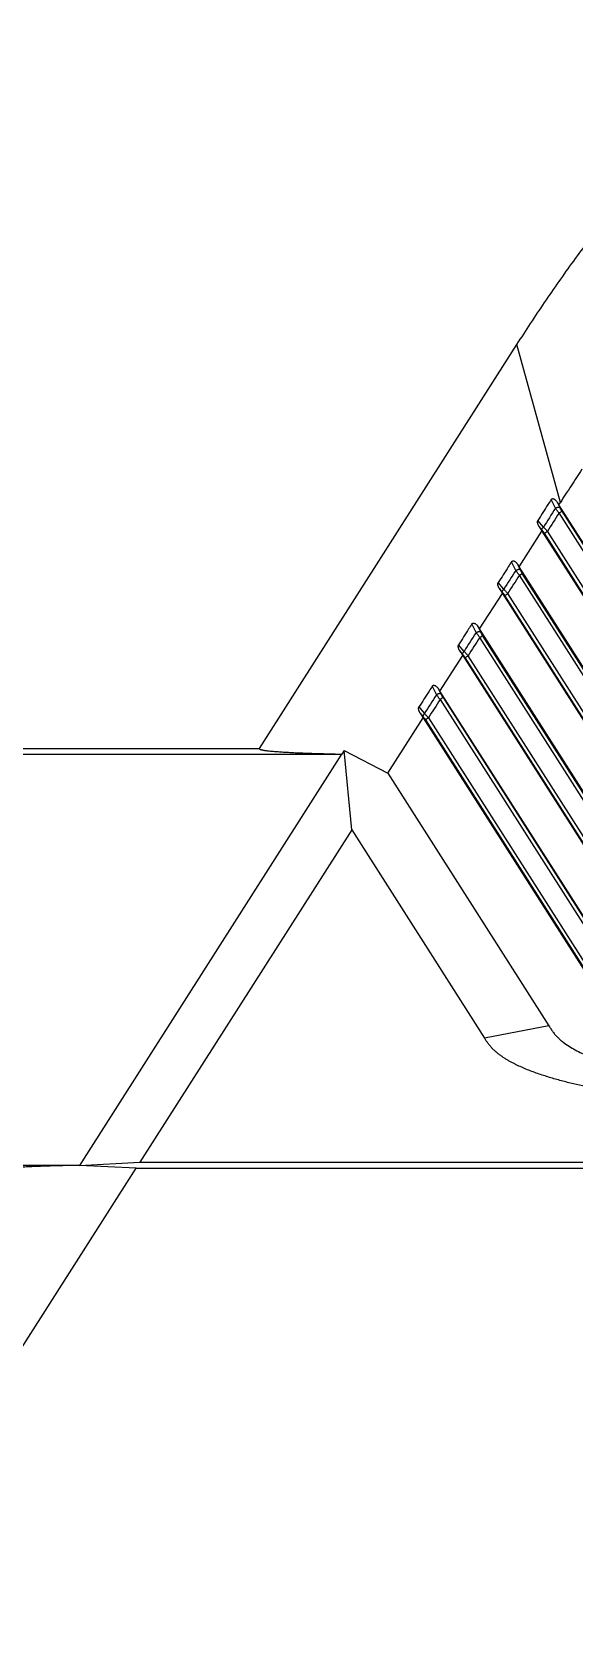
# Model space of a CAD drawing. Header units: millimetres. Extents: x 1409 to 26878, y 589 to 5187.
# Drawn here: x 17548.9 to 17593.5, y 2701.3 to 2832.7 of the extents above; entities that cross this region are included whole.
import ezdxf

# ---------------------------------------------------------------- set-up
doc = ezdxf.new("R2010")
doc.units = ezdxf.units.MM

# ---------------------------------------------------------------- blocks, each defined once
blk = doc.blocks.new('1111')
at = {"color": 7, "linetype": 'Continuous'}
for p, q in [((16365.44, 6900.26), (16386.62, 6933.5)), ((16390.19, 6920.51), (16386.62, 6933.5)), ((16389.79, 6920.04), (16389.44, 6920.76)), ((16389.96, 6920.51), (16390.07, 6920.33)), ((16390.15, 6920.12), (16389.96, 6920.51)), ((16390.07, 6920.33), (16390.19, 6920.51)), ((16420.4, 6872.73), (16390.07, 6920.33)), ((16388.8, 6918.49), (16388.34, 6919.03)), ((16390.08, 6919.65), (16390.33, 6919.8)), ((16420.61, 6871.73), (16390.08, 6919.65)), ((16420.67, 6872.18), (16390.33, 6919.8)), ((16386.81, 6915.22), (16388.68, 6918.15)), ((16388.44, 6918.54), (16388.68, 6918.15)), ((16388.67, 6918.26), (16388.44, 6918.54)), ((16388.68, 6918.15), (16417.61, 6872.73)), ((16388.88, 6917.98), (16389.12, 6918.14)), ((16418.06, 6872.18), (16388.88, 6917.98)), ((16418.68, 6871.73), (16389.12, 6918.14)), ((16386.53, 6914.92), (16386.18, 6915.64)), ((16386.7, 6915.39), (16386.81, 6915.22)), ((16386.89, 6915), (16386.7, 6915.39)), ((16413.88, 6872.73), (16386.81, 6915.22)), ((16385.54, 6913.37), (16385.08, 6913.92)), ((16386.82, 6914.53), (16387.06, 6914.68)), ((16414.08, 6871.73), (16386.82, 6914.53)), ((16414.14, 6872.18), (16387.06, 6914.68)), ((16383.55, 6910.1), (16385.42, 6913.03)), ((16385.18, 6913.42), (16385.42, 6913.03)), ((16385.41, 6913.14), (16385.18, 6913.42)), ((16385.42, 6913.03), (16411.09, 6872.73)), ((16385.62, 6912.86), (16385.86, 6913.02)), ((16411.53, 6872.18), (16385.62, 6912.86)), ((16412.16, 6871.73), (16385.86, 6913.02)), ((16383.27, 6909.8), (16382.92, 6910.52)), ((16383.44, 6910.27), (16383.55, 6910.1)), ((16383.63, 6909.88), (16383.44, 6910.27)), ((16407.36, 6872.73), (16383.55, 6910.1)), ((16382.28, 6908.25), (16381.82, 6908.8)), ((16383.56, 6909.41), (16383.8, 6909.57)), ((16407.56, 6871.73), (16383.56, 6909.41)), ((16407.62, 6872.18), (16383.8, 6909.57)), ((16380.29, 6904.98), (16382.16, 6907.91)), ((16381.92, 6908.3), (16382.16, 6907.91)), ((16382.15, 6908.03), (16381.92, 6908.3)), ((16382.16, 6907.91), (16404.57, 6872.74)), ((16382.35, 6907.75), (16382.6, 6907.9)), ((16405.01, 6872.18), (16382.35, 6907.75)), ((16405.64, 6871.73), (16382.6, 6907.9)), ((16379.66, 6905.4), (16380.01, 6904.69)), ((16380.18, 6905.16), (16380.29, 6904.98)), ((16380.18, 6905.16), (16380.37, 6904.77)), ((16400.69, 6872.96), (16380.29, 6904.98)), ((16380.54, 6904.45), (16380.3, 6904.29)), ((16380.54, 6904.45), (16401.09, 6872.19)), ((16378.56, 6903.68), (16379.02, 6903.14)), ((16378.66, 6903.18), (16378.9, 6902.79)), ((16378.66, 6903.18), (16378.89, 6902.91)), ((16380.3, 6904.29), (16401.04, 6871.73)), ((16375.99, 6898.23), (16378.9, 6902.79)), ((16378.9, 6902.79), (16397.6, 6873.44)), ((16379.34, 6902.78), (16379.09, 6902.63)), ((16379.09, 6902.63), (16398.39, 6872.34)), ((16379.34, 6902.78), (16399.11, 6871.74)), ((16254.92, 6899.8), (16372.2, 6899.8)), ((16262.26, 6900.26), (16365.44, 6900.26)), ((16372.2, 6899.8), (16350.64, 6865.96)), ((16372.22, 6899.8), (16372.2, 6899.8)), ((16372.41, 6900.1), (16372.22, 6899.8)), ((16372.41, 6900.1), (16375.99, 6898.23)), ((16373.03, 6893.58), (16372.41, 6900.1)), ((16375.99, 6898.23), (16389.25, 6877.43)), ((16373.03, 6893.58), (16355.61, 6866.23)), ((16373.03, 6893.58), (16383.95, 6876.43)), ((16389.25, 6877.43), (16383.95, 6876.43)), ((16350.64, 6865.96), (16233.36, 6865.96)), ((16259.03, 6714.63), (16355.29, 6865.73)), ((16350.66, 6865.96), (16350.64, 6865.96)), ((16350.65, 6865.94), (16355.61, 6866.23)), ((16350.66, 6865.96), (16350.65, 6865.94)), ((16355.29, 6865.73), (16350.65, 6865.94)), ((16355.29, 6865.73), (16482.29, 6865.73)), ((16355.61, 6866.23), (16486.68, 6866.23))]:
    blk.add_line(p, q, dxfattribs=at)
for centre, radius, start, end in [((16593.4, 6789.26), 241.99, 147.2885, 147.7234), ((16589.66, 6791.65), 237.09, 147.3262, 147.7588), ((16590.16, 6784.13), 242.02, 147.2885, 147.7233), ((16586.42, 6786.52), 237.12, 147.3263, 147.7588), ((16586.9, 6779.02), 242.02, 147.2885, 147.7234), ((16583.15, 6781.4), 237.11, 147.3263, 147.7588), ((16583.61, 6773.91), 241.99, 147.2885, 147.7234), ((16579.87, 6776.3), 237.09, 147.3262, 147.7588)]:
    blk.add_arc(centre, radius, start, end, dxfattribs=at)
for points, knots in [([(16386.62, 6933.5), (16387.36, 6934.67), (16388.5, 6936.4), (16390.08, 6938.69), (16391.28, 6940.38), (16392.52, 6942.05), (16393.59, 6943.42), (16394.45, 6944.5), (16395.11, 6945.3), (16395.78, 6946.1), (16396.46, 6946.88), (16397.15, 6947.66), (16398.09, 6948.68), (16399.29, 6949.93), (16400.54, 6951.13), (16401.56, 6952.07), (16402.35, 6952.75), (16403.15, 6953.41), (16403.97, 6954.06), (16404.8, 6954.68), (16405.65, 6955.27), (16406.52, 6955.84), (16407.71, 6956.56), (16408.93, 6957.21), (16410.2, 6957.78), (16411.17, 6958.16), (16412.15, 6958.49), (16413.16, 6958.77), (16414.17, 6958.99), (16415.2, 6959.14), (16416.24, 6959.23), (16417.28, 6959.24), (16418.32, 6959.19), (16419.35, 6959.06), (16420.37, 6958.87), (16421.38, 6958.6), (16422.36, 6958.27), (16423.33, 6957.88), (16424.27, 6957.43), (16425.48, 6956.77), (16426.94, 6955.82), (16428.57, 6954.53), (16430.11, 6953.13), (16431.54, 6951.63), (16432.67, 6950.31), (16433.54, 6949.22), (16434.17, 6948.4), (16434.78, 6947.56), (16435.57, 6946.42), (16436.15, 6945.55), (16436.52, 6944.97)], [0, 0, 0, 0, 0.062498, 0.093748, 0.124998, 0.156248, 0.187498, 0.203123, 0.218749, 0.234374, 0.249999, 0.265625, 0.281251, 0.312501, 0.343751, 0.359377, 0.375003, 0.390628, 0.406255, 0.421881, 0.437507, 0.453133, 0.468759, 0.500005, 0.515631, 0.531257, 0.546883, 0.562508, 0.578134, 0.593759, 0.609385, 0.62501, 0.640635, 0.65626, 0.671885, 0.687511, 0.703136, 0.718762, 0.734387, 0.750013, 0.781256, 0.812501, 0.843749, 0.874997, 0.906247, 0.921873, 0.937498, 0.953124, 0.96875, 1, 1, 1, 1]), ([(16391.97, 6923.24), (16391.81, 6923.01), (16391.51, 6922.56), (16390.92, 6921.65), (16390.48, 6920.97), (16390.19, 6920.51)], [0, 0, 0, 0, 0.25, 0.500001, 1, 1, 1, 1]), ([(16389.44, 6920.76), (16389.35, 6920.62), (16388.98, 6920.04), (16388.62, 6919.47), (16388.34, 6919.03)], [0, 0, 0, 0, 0.246028, 1, 1, 1, 1]), ([(16389.44, 6920.76), (16389.45, 6920.77), (16389.46, 6920.78), (16389.48, 6920.8), (16389.5, 6920.81), (16389.52, 6920.82), (16389.55, 6920.83), (16389.59, 6920.83), (16389.63, 6920.82), (16389.67, 6920.8), (16389.7, 6920.78), (16389.75, 6920.75), (16389.8, 6920.7), (16389.86, 6920.64), (16389.91, 6920.58), (16389.94, 6920.53), (16389.96, 6920.51)], [0, 0, 0, 0, 0.062521, 0.093846, 0.125157, 0.156473, 0.187776, 0.250242, 0.312731, 0.375223, 0.437713, 0.500202, 0.625116, 0.750062, 0.875025, 1, 1, 1, 1]), ([(16388.44, 6918.54), (16388.43, 6918.56), (16388.41, 6918.6), (16388.38, 6918.65), (16388.35, 6918.72), (16388.33, 6918.78), (16388.32, 6918.84), (16388.31, 6918.9), (16388.31, 6918.94), (16388.32, 6918.97), (16388.33, 6919.01), (16388.34, 6919.03), (16388.34, 6919.03)], [0, 0, 0, 0, 0.124949, 0.249909, 0.374871, 0.499841, 0.624814, 0.749772, 0.812317, 0.874866, 0.937442, 1, 1, 1, 1]), ([(16389.79, 6920.04), (16389.8, 6920.05), (16389.84, 6920.07), (16389.89, 6920.09), (16389.94, 6920.11), (16389.99, 6920.13), (16390.04, 6920.13), (16390.08, 6920.14), (16390.12, 6920.13), (16390.14, 6920.13), (16390.15, 6920.12)], [0, 0, 0, 0, 0.148783, 0.298839, 0.445551, 0.584593, 0.712031, 0.82471, 0.920705, 1, 1, 1, 1]), ([(16390.08, 6919.65), (16390.03, 6919.71), (16389.93, 6919.84), (16389.83, 6919.97), (16389.79, 6920.04)], [0, 0, 0, 0, 0.512587, 1, 1, 1, 1]), ([(16390.33, 6919.8), (16390.29, 6919.86), (16390.23, 6919.96), (16390.17, 6920.07), (16390.15, 6920.12)], [0, 0, 0, 0, 0.511051, 1, 1, 1, 1]), ([(16388.67, 6918.26), (16388.67, 6918.27), (16388.67, 6918.29), (16388.68, 6918.31), (16388.69, 6918.34), (16388.7, 6918.37), (16388.72, 6918.4), (16388.75, 6918.44), (16388.78, 6918.47), (16388.8, 6918.49)], [0, 0, 0, 0, 0.086194, 0.184306, 0.294888, 0.417617, 0.551337, 0.694401, 1, 1, 1, 1]), ([(16388.88, 6917.98), (16388.84, 6918.03), (16388.79, 6918.1), (16388.73, 6918.2), (16388.69, 6918.24), (16388.67, 6918.26)], [0, 0, 0, 0, 0.512989, 0.761589, 1, 1, 1, 1]), ([(16389.12, 6918.14), (16389.07, 6918.2), (16388.99, 6918.29), (16388.88, 6918.41), (16388.83, 6918.46), (16388.8, 6918.49)], [0, 0, 0, 0, 0.513738, 0.762126, 1, 1, 1, 1]), ([(16386.18, 6915.64), (16386.09, 6915.5), (16385.72, 6914.92), (16385.36, 6914.35), (16385.08, 6913.92)], [0, 0, 0, 0, 0.246028, 1, 1, 1, 1]), ([(16386.18, 6915.64), (16386.19, 6915.65), (16386.2, 6915.67), (16386.22, 6915.68), (16386.24, 6915.69), (16386.26, 6915.7), (16386.29, 6915.71), (16386.32, 6915.71), (16386.37, 6915.7), (16386.41, 6915.68), (16386.44, 6915.66), (16386.49, 6915.63), (16386.54, 6915.59), (16386.6, 6915.53), (16386.65, 6915.46), (16386.68, 6915.41), (16386.7, 6915.39)], [0, 0, 0, 0, 0.06252, 0.093846, 0.125157, 0.156474, 0.187777, 0.250243, 0.312732, 0.375225, 0.437715, 0.500204, 0.625117, 0.750063, 0.875025, 1, 1, 1, 1]), ([(16386.53, 6914.92), (16386.54, 6914.93), (16386.58, 6914.95), (16386.63, 6914.97), (16386.68, 6914.99), (16386.73, 6915.01), (16386.78, 6915.02), (16386.82, 6915.02), (16386.86, 6915.01), (16386.88, 6915.01), (16386.89, 6915)], [0, 0, 0, 0, 0.148783, 0.298839, 0.445551, 0.584593, 0.712031, 0.82471, 0.920705, 1, 1, 1, 1]), ([(16386.82, 6914.53), (16386.77, 6914.59), (16386.67, 6914.72), (16386.57, 6914.86), (16386.53, 6914.92)], [0, 0, 0, 0, 0.512587, 1, 1, 1, 1]), ([(16387.06, 6914.68), (16387.03, 6914.74), (16386.97, 6914.84), (16386.91, 6914.95), (16386.89, 6915)], [0, 0, 0, 0, 0.511051, 1, 1, 1, 1]), ([(16385.18, 6913.42), (16385.17, 6913.44), (16385.14, 6913.48), (16385.11, 6913.54), (16385.09, 6913.6), (16385.07, 6913.66), (16385.05, 6913.72), (16385.05, 6913.78), (16385.05, 6913.82), (16385.06, 6913.86), (16385.07, 6913.89), (16385.08, 6913.91), (16385.08, 6913.92)], [0, 0, 0, 0, 0.124938, 0.249895, 0.374848, 0.499813, 0.624783, 0.749753, 0.8123, 0.87486, 0.937446, 1, 1, 1, 1]), ([(16385.41, 6913.14), (16385.41, 6913.15), (16385.41, 6913.17), (16385.42, 6913.19), (16385.43, 6913.22), (16385.44, 6913.25), (16385.46, 6913.28), (16385.49, 6913.32), (16385.52, 6913.35), (16385.54, 6913.37)], [0, 0, 0, 0, 0.086194, 0.184306, 0.294888, 0.417617, 0.551337, 0.694401, 1, 1, 1, 1]), ([(16385.62, 6912.86), (16385.58, 6912.91), (16385.53, 6912.99), (16385.46, 6913.08), (16385.43, 6913.12), (16385.41, 6913.14)], [0, 0, 0, 0, 0.512989, 0.761589, 1, 1, 1, 1]), ([(16385.86, 6913.02), (16385.81, 6913.08), (16385.73, 6913.17), (16385.62, 6913.29), (16385.57, 6913.35), (16385.54, 6913.37)], [0, 0, 0, 0, 0.513738, 0.762126, 1, 1, 1, 1]), ([(16382.92, 6910.52), (16382.83, 6910.38), (16382.46, 6909.81), (16382.1, 6909.23), (16381.82, 6908.8)], [0, 0, 0, 0, 0.246028, 1, 1, 1, 1]), ([(16382.92, 6910.52), (16382.93, 6910.53), (16382.94, 6910.55), (16382.96, 6910.57), (16382.98, 6910.58), (16383, 6910.58), (16383.03, 6910.59), (16383.06, 6910.59), (16383.11, 6910.58), (16383.14, 6910.56), (16383.18, 6910.54), (16383.23, 6910.51), (16383.28, 6910.47), (16383.34, 6910.41), (16383.39, 6910.34), (16383.42, 6910.3), (16383.44, 6910.27)], [0, 0, 0, 0, 0.062515, 0.093842, 0.125155, 0.156486, 0.187796, 0.250287, 0.312786, 0.375282, 0.437771, 0.500255, 0.625161, 0.750093, 0.875041, 1, 1, 1, 1]), ([(16383.27, 6909.8), (16383.28, 6909.81), (16383.32, 6909.83), (16383.37, 6909.86), (16383.42, 6909.87), (16383.47, 6909.89), (16383.52, 6909.9), (16383.56, 6909.9), (16383.6, 6909.9), (16383.62, 6909.89), (16383.63, 6909.88)], [0, 0, 0, 0, 0.148783, 0.298839, 0.445551, 0.584593, 0.712031, 0.82471, 0.920705, 1, 1, 1, 1]), ([(16383.56, 6909.41), (16383.51, 6909.48), (16383.41, 6909.6), (16383.31, 6909.74), (16383.27, 6909.8)], [0, 0, 0, 0, 0.512587, 1, 1, 1, 1]), ([(16383.8, 6909.57), (16383.77, 6909.62), (16383.71, 6909.72), (16383.65, 6909.83), (16383.63, 6909.88)], [0, 0, 0, 0, 0.511051, 1, 1, 1, 1]), ([(16381.92, 6908.3), (16381.91, 6908.32), (16381.88, 6908.36), (16381.85, 6908.42), (16381.83, 6908.48), (16381.81, 6908.54), (16381.79, 6908.61), (16381.79, 6908.66), (16381.79, 6908.71), (16381.8, 6908.74), (16381.81, 6908.77), (16381.82, 6908.79), (16381.82, 6908.8)], [0, 0, 0, 0, 0.124949, 0.249909, 0.374871, 0.499841, 0.624814, 0.749772, 0.812317, 0.874866, 0.937442, 1, 1, 1, 1]), ([(16382.15, 6908.03), (16382.15, 6908.03), (16382.15, 6908.05), (16382.16, 6908.08), (16382.17, 6908.1), (16382.18, 6908.13), (16382.2, 6908.16), (16382.23, 6908.21), (16382.26, 6908.24), (16382.28, 6908.25)], [0, 0, 0, 0, 0.086194, 0.184306, 0.294888, 0.417617, 0.551337, 0.694401, 1, 1, 1, 1]), ([(16382.35, 6907.75), (16382.32, 6907.79), (16382.27, 6907.87), (16382.2, 6907.96), (16382.17, 6908), (16382.15, 6908.03)], [0, 0, 0, 0, 0.512989, 0.761589, 1, 1, 1, 1]), ([(16382.6, 6907.9), (16382.55, 6907.96), (16382.47, 6908.06), (16382.36, 6908.17), (16382.31, 6908.23), (16382.28, 6908.25)], [0, 0, 0, 0, 0.513738, 0.762126, 1, 1, 1, 1]), ([(16379.66, 6905.4), (16379.57, 6905.26), (16379.2, 6904.69), (16378.84, 6904.11), (16378.56, 6903.68)], [0, 0, 0, 0, 0.246028, 1, 1, 1, 1]), ([(16379.66, 6905.4), (16379.67, 6905.41), (16379.68, 6905.43), (16379.7, 6905.45), (16379.72, 6905.46), (16379.74, 6905.47), (16379.77, 6905.47), (16379.8, 6905.47), (16379.84, 6905.46), (16379.88, 6905.45), (16379.92, 6905.43), (16379.97, 6905.4), (16380.02, 6905.35), (16380.08, 6905.29), (16380.13, 6905.22), (16380.16, 6905.18), (16380.18, 6905.16)], [0, 0, 0, 0, 0.062517, 0.093839, 0.125154, 0.156478, 0.187783, 0.25025, 0.312734, 0.375224, 0.437713, 0.500203, 0.625117, 0.750063, 0.875025, 1, 1, 1, 1]), ([(16380.37, 6904.77), (16380.36, 6904.77), (16380.33, 6904.78), (16380.3, 6904.78), (16380.26, 6904.78), (16380.21, 6904.77), (16380.16, 6904.76), (16380.11, 6904.74), (16380.05, 6904.71), (16380.02, 6904.7), (16380.01, 6904.69)], [0, 0, 0, 0, 0.079295, 0.17529, 0.287969, 0.415407, 0.554449, 0.701161, 0.851217, 1, 1, 1, 1]), ([(16380.01, 6904.69), (16380.05, 6904.62), (16380.14, 6904.49), (16380.25, 6904.36), (16380.3, 6904.29)], [0, 0, 0, 0, 0.487344, 1, 1, 1, 1]), ([(16380.37, 6904.77), (16380.39, 6904.71), (16380.45, 6904.61), (16380.51, 6904.5), (16380.54, 6904.45)], [0, 0, 0, 0, 0.488886, 1, 1, 1, 1]), ([(16378.66, 6903.18), (16378.65, 6903.2), (16378.62, 6903.24), (16378.59, 6903.3), (16378.57, 6903.36), (16378.55, 6903.42), (16378.53, 6903.49), (16378.53, 6903.54), (16378.53, 6903.59), (16378.54, 6903.62), (16378.54, 6903.65), (16378.55, 6903.67), (16378.56, 6903.68)], [0, 0, 0, 0, 0.124949, 0.249909, 0.374871, 0.499841, 0.624814, 0.749772, 0.812318, 0.874865, 0.937441, 1, 1, 1, 1]), ([(16379.02, 6903.14), (16379, 6903.12), (16378.97, 6903.09), (16378.94, 6903.05), (16378.92, 6903.02), (16378.91, 6902.99), (16378.9, 6902.96), (16378.89, 6902.93), (16378.89, 6902.91), (16378.89, 6902.91)], [0, 0, 0, 0, 0.305599, 0.448662, 0.582382, 0.705112, 0.815693, 0.913805, 1, 1, 1, 1]), ([(16379.02, 6903.14), (16379.05, 6903.11), (16379.1, 6903.05), (16379.21, 6902.94), (16379.29, 6902.85), (16379.34, 6902.78)], [0, 0, 0, 0, 0.23784, 0.486198, 1, 1, 1, 1]), ([(16378.89, 6902.91), (16378.91, 6902.89), (16378.94, 6902.84), (16379.01, 6902.75), (16379.06, 6902.68), (16379.09, 6902.63)], [0, 0, 0, 0, 0.238376, 0.486947, 1, 1, 1, 1]), ([(16365.44, 6900.26), (16365.44, 6900.26), (16365.44, 6900.26), (16365.44, 6900.25), (16365.44, 6900.24), (16365.44, 6900.24), (16365.45, 6900.23), (16365.45, 6900.22), (16365.46, 6900.22), (16365.47, 6900.21), (16365.49, 6900.2), (16365.5, 6900.2), (16365.51, 6900.19), (16365.53, 6900.18), (16365.56, 6900.18), (16365.59, 6900.17), (16365.61, 6900.16), (16365.64, 6900.16), (16365.67, 6900.15), (16365.72, 6900.14), (16365.77, 6900.13), (16365.82, 6900.12), (16365.87, 6900.11), (16365.94, 6900.1), (16366.03, 6900.09), (16366.14, 6900.08), (16366.28, 6900.06), (16366.45, 6900.05), (16366.67, 6900.03), (16366.88, 6900.01), (16367.09, 6900), (16367.3, 6899.98), (16367.52, 6899.97), (16367.73, 6899.96), (16368.01, 6899.94), (16368.37, 6899.92), (16368.79, 6899.9), (16369.22, 6899.89), (16369.64, 6899.87), (16370.07, 6899.86), (16370.42, 6899.85), (16370.71, 6899.84), (16370.92, 6899.83), (16371.13, 6899.83), (16371.35, 6899.82), (16371.56, 6899.82), (16371.77, 6899.81), (16371.99, 6899.81), (16372.13, 6899.8), (16372.2, 6899.8)], [0, 0, 0, 0, 0.000981, 0.001961, 0.002941, 0.00392, 0.0049, 0.005877, 0.007829, 0.009782, 0.011735, 0.013687, 0.01564, 0.019545, 0.02345, 0.027356, 0.031261, 0.035167, 0.039072, 0.046884, 0.054695, 0.062507, 0.070318, 0.07813, 0.093753, 0.109377, 0.125001, 0.156249, 0.187497, 0.218746, 0.249995, 0.281244, 0.312494, 0.343743, 0.374993, 0.437492, 0.499992, 0.562492, 0.624993, 0.687494, 0.749995, 0.781245, 0.812496, 0.843746, 0.874997, 0.906248, 0.937499, 0.968749, 1, 1, 1, 1]), ([(16389.25, 6877.43), (16389.27, 6877.39), (16389.33, 6877.31), (16389.41, 6877.18), (16389.49, 6877.06), (16389.58, 6876.94), (16389.67, 6876.82), (16389.77, 6876.71), (16389.87, 6876.6), (16389.97, 6876.49), (16390.08, 6876.39), (16390.22, 6876.26), (16390.49, 6876.04), (16390.9, 6875.76), (16391.41, 6875.46), (16391.94, 6875.19), (16392.39, 6874.99), (16392.76, 6874.84), (16393.13, 6874.69), (16393.59, 6874.52), (16394.15, 6874.33), (16394.72, 6874.15), (16395.48, 6873.93), (16396.44, 6873.69), (16397.21, 6873.52), (16397.6, 6873.44)], [0, 0, 0, 0, 0.015625, 0.03125, 0.046875, 0.062505, 0.078135, 0.093764, 0.109394, 0.125026, 0.140657, 0.156286, 0.187543, 0.250035, 0.312532, 0.375029, 0.437527, 0.468778, 0.500028, 0.562527, 0.625024, 0.687523, 0.75002, 0.87501, 1, 1, 1, 1]), ([(16399.11, 6871.74), (16398.43, 6871.75), (16397.41, 6871.79), (16396.05, 6871.89), (16395.04, 6872), (16394.02, 6872.14), (16393.02, 6872.3), (16392.01, 6872.5), (16391.02, 6872.72), (16390.03, 6872.98), (16389.05, 6873.27), (16388.24, 6873.54), (16387.6, 6873.78), (16387.13, 6873.98), (16386.74, 6874.15), (16386.44, 6874.3), (16386.21, 6874.42), (16385.99, 6874.54), (16385.77, 6874.67), (16385.55, 6874.81), (16385.34, 6874.95), (16385.13, 6875.1), (16384.93, 6875.26), (16384.74, 6875.43), (16384.59, 6875.58), (16384.48, 6875.71), (16384.39, 6875.81), (16384.31, 6875.91), (16384.24, 6876.01), (16384.16, 6876.11), (16384.07, 6876.25), (16384, 6876.36), (16383.95, 6876.43)], [0, 0, 0, 0, 0.124992, 0.187493, 0.249993, 0.312492, 0.37499, 0.437488, 0.499985, 0.562481, 0.624977, 0.687472, 0.718722, 0.749971, 0.781221, 0.796847, 0.812472, 0.828098, 0.843725, 0.859351, 0.874979, 0.890605, 0.906233, 0.92186, 0.937488, 0.945303, 0.953118, 0.960933, 0.968748, 0.976561, 0.984374, 1, 1, 1, 1]), ([(16350.64, 6865.96), (16350.56, 6865.96), (16350.41, 6865.96), (16350.18, 6865.95), (16349.95, 6865.95), (16349.72, 6865.94), (16349.49, 6865.94), (16349.26, 6865.93), (16349.03, 6865.93), (16348.72, 6865.92), (16348.34, 6865.91), (16347.88, 6865.89), (16347.42, 6865.88), (16346.96, 6865.86), (16346.5, 6865.84), (16346.11, 6865.82), (16345.81, 6865.8), (16345.58, 6865.79), (16345.35, 6865.78), (16345.12, 6865.76), (16344.89, 6865.74), (16344.66, 6865.73), (16344.47, 6865.71), (16344.31, 6865.7), (16344.2, 6865.68), (16344.08, 6865.67), (16343.97, 6865.66), (16343.86, 6865.64), (16343.76, 6865.63), (16343.68, 6865.62), (16343.63, 6865.61), (16343.57, 6865.6), (16343.51, 6865.59), (16343.47, 6865.58), (16343.43, 6865.57), (16343.4, 6865.56), (16343.38, 6865.55), (16343.35, 6865.54), (16343.34, 6865.53), (16343.32, 6865.53), (16343.31, 6865.52), (16343.3, 6865.51), (16343.3, 6865.51)], [0, 0, 0, 0, 0.031248, 0.062497, 0.093746, 0.124994, 0.156243, 0.187491, 0.21874, 0.249989, 0.312487, 0.374984, 0.437482, 0.499981, 0.562479, 0.624978, 0.656228, 0.687478, 0.718728, 0.749978, 0.781228, 0.812479, 0.84373, 0.859355, 0.874981, 0.890607, 0.906233, 0.921859, 0.937485, 0.945299, 0.953112, 0.960926, 0.96874, 0.976554, 0.980461, 0.984368, 0.988275, 0.992183, 0.994137, 0.996091, 0.998046, 1, 1, 1, 1])]:
    blk.add_open_spline(points, degree=3, knots=knots, dxfattribs=at)
blk = doc.blocks.new('*U147')
blk.add_blockref('1111', (-16308.28, -6888.88))
blk = doc.blocks.new('*U148')
at = {"color": 0, "linetype": 'ByBlock', "lineweight": -2, "transparency": 16777216}
blk.add_blockref('*U147', (2400, 337.5), dxfattribs=at)

msp = doc.modelspace()

# ---------------------------------------------------------------- block references
msp.add_blockref('*U148', (15110.4576, 2424.8499))

doc.saveas('drawing.dxf')
